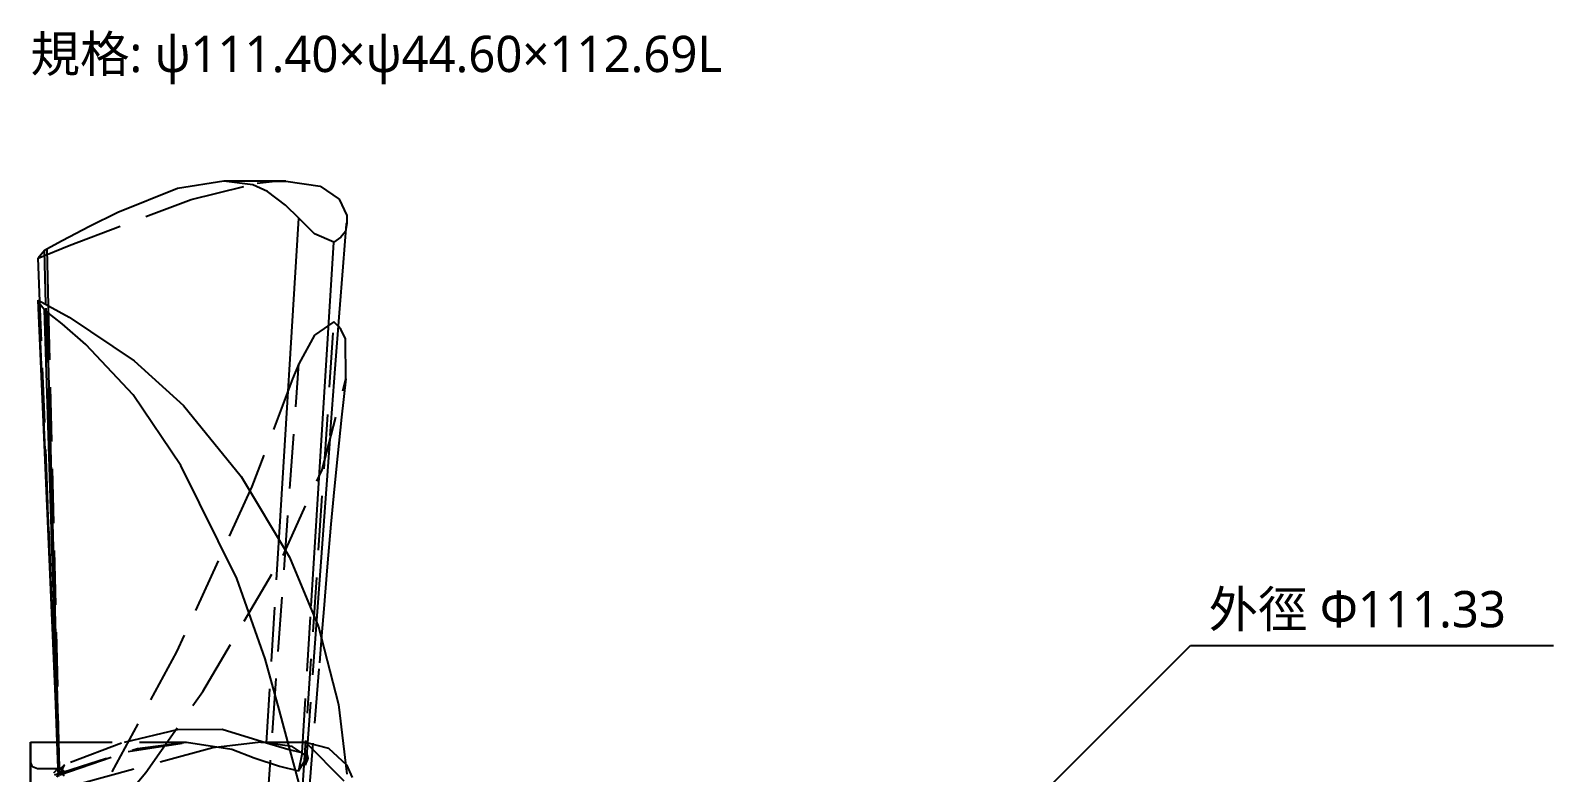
# Model space of a CAD drawing. Header units: metres. Extents: x -21 to 114, y 105 to 226.
# Drawn here: x 30 to 113.9, y 185.3 to 226.2 of the extents above; entities that cross this region are included whole.
import ezdxf

# ---------------------------------------------------------------- set-up
doc = ezdxf.new("R2010")
doc.units = ezdxf.units.M
doc.linetypes.add('DASHED', pattern=[4.5, 3, -1.5])
for name, color, linetype in [('DIM', 2, 'Continuous'), ('HIDDEN', 9, 'DASHED'), ('TEXT', 7, 'Continuous'), ('VISIBLE', 3, 'Continuous')]:
    doc.layers.add(name, color=color, linetype=linetype)
doc.styles.add('CHINESE', font='msjh.ttc')

msp = doc.modelspace()

# ---------------------------------------------------------------- linework, layer by layer
at = {"layer": 'DIM', "color": 2}
for p, q in [((83.273, 181.72), (93.88, 192.327)), ((93.88, 192.327), (113.88, 192.327))]:
    msp.add_line(p, q, dxfattribs=at)
at = {"layer": 'HIDDEN'}
for p, q in [((38.845, 216.899), (42.492, 217.793)), ((42.492, 217.793), (43.303, 217.881)), ((43.303, 217.881), (44.066, 217.911)), ((32.136, 214.368), (38.845, 216.899)), ((47.413, 215.534), (47.418, 215.59)), ((30.43, 213.669), (32.136, 214.368)), ((31.315, 191.125), (30.524, 211.292)), ((31.575, 185.416), (30.852, 211.121)), ((30.981, 211.054), (31.589, 185.48)), ((44.957, 184.1), (46.715, 210.154)), ((46.715, 210.154), (45.646, 209.427)), ((46.965, 209.9), (46.715, 210.154)), ((45.646, 209.427), (44.782, 207.833)), ((43, 183.021), (44.782, 207.833)), ((44.782, 207.833), (44.434, 207.022)), ((44.434, 207.022), (42.195, 201.077)), ((46.062, 202.005), (47.377, 207.014)), ((43.911, 197.287), (46.062, 202.005)), ((42.195, 201.077), (38.044, 191.97)), ((43, 186.952), (43.698, 198.271)), ((39.489, 189.797), (43.911, 197.287)), ((44.957, 186.415), (45.462, 194.492)), ((45.752, 193.696), (45.203, 186.145)), ((46.029, 192.861), (45.909, 191.377)), ((38.044, 191.97), (34.23, 184.911)), ((45.881, 191.037), (45.552, 186.94)), ((36.361, 185.329), (39.489, 189.797)), ((38.083, 187.687), (35.016, 186.951)), ((40.554, 187.695), (38.083, 187.687)), ((43, 186.952), (40.554, 187.695)), ((30, 186.413), (30, 186.991)), ((30, 184.707), (30, 186.413)), ((31.322, 185.195), (35.893, 186.657)), ((31.551, 185.114), (31.477, 186.991)), ((31.496, 186.991), (38.595, 186.991)), ((31.613, 185.192), (35.382, 186.494)), ((35.016, 186.951), (31.882, 185.756)), ((40.044, 186.689), (32.764, 184.707)), ((35.382, 186.494), (38.592, 186.991)), ((35.893, 186.657), (38.592, 186.991)), ((38.592, 186.991), (38.595, 186.991)), ((38.595, 186.991), (41.086, 186.618)), ((42.679, 186.991), (40.044, 186.689)), ((41.086, 186.618), (42.322, 186.136)), ((42.679, 186.991), (45.121, 186.991)), ((44.413, 186.758), (42.679, 186.991)), ((44.167, 186.598), (43, 186.952)), ((44.957, 186.415), (44.167, 186.598)), ((45.183, 186.241), (44.413, 186.758)), ((44.957, 186.415), (44.768, 185.423)), ((45.121, 186.991), (46.416, 186.662)), ((45.121, 186.991), (45.142, 186.991)), ((45.121, 186.429), (45.235, 186.24)), ((45.27, 186.237), (45.121, 186.429)), ((45.142, 186.991), (47.835, 184.277)), ((45.203, 186.145), (45.183, 186.241)), ((45.552, 186.94), (45.201, 182.52)), ((45.235, 186.24), (45.211, 185.948)), ((45.303, 186.115), (45.27, 186.237)), ((46.416, 186.662), (47.397, 185.755)), ((30, 185.923), (30, 185.925)), ((30, 185.925), (30, 185.923)), ((30.116, 185.649), (30, 185.925)), ((30, 185.917), (30, 185.923)), ((30, 185.923), (30, 185.917)), ((30, 185.907), (30, 185.917)), ((30, 185.917), (30, 185.907)), ((30, 185.892), (30, 185.907)), ((30, 185.907), (30, 185.892)), ((30, 185.874), (30, 185.892)), ((30, 185.892), (30, 185.874)), ((30, 185.851), (30, 185.874)), ((30, 185.874), (30, 185.851)), ((30, 185.825), (30, 185.851)), ((30, 185.851), (30, 185.825)), ((30, 185.794), (30, 185.825)), ((30, 185.825), (30, 185.794)), ((30, 185.759), (30, 185.794)), ((30, 185.794), (30, 185.759)), ((30, 185.72), (30, 185.759)), ((30, 185.759), (30, 185.72)), ((30, 185.677), (30, 185.72)), ((30, 185.72), (30, 185.677)), ((30, 185.63), (30, 185.677)), ((30, 185.677), (30, 185.63)), ((30, 185.579), (30, 185.63)), ((30, 185.63), (30, 185.579)), ((30, 185.524), (30, 185.579)), ((30, 185.579), (30, 185.524)), ((30, 185.524), (30, 185.503)), ((30, 185.503), (30, 185.524)), ((30, 185.503), (30, 185.471)), ((30, 185.471), (30, 185.503)), ((30, 185.471), (30, 185.431)), ((30, 185.431), (30, 185.471)), ((30, 185.431), (30, 185.382)), ((30, 185.382), (30, 185.431)), ((30, 185.382), (30, 185.326)), ((30, 185.326), (30, 185.382)), ((30.388, 185.537), (30.116, 185.649)), ((31.551, 185.537), (30.388, 185.537)), ((31.551, 185.537), (31.696, 185.509)), ((31.575, 185.416), (31.551, 185.114)), ((31.571, 185.326), (31.575, 185.416)), ((31.589, 185.48), (31.575, 185.416)), ((31.882, 185.756), (31.589, 185.48)), ((31.614, 185.192), (31.882, 185.756)), ((31.696, 185.509), (31.823, 185.426)), ((31.823, 185.426), (31.908, 185.301)), ((42.322, 186.136), (43.713, 185.677)), ((43.713, 185.677), (44.768, 185.423)), ((44.768, 185.423), (45.11, 185.967)), ((45.11, 185.967), (45.203, 186.145)), ((45.211, 185.948), (45.121, 185.736)), ((45.121, 185.736), (45.239, 185.944)), ((45.239, 185.944), (45.211, 185.948)), ((45.239, 185.944), (45.303, 186.115)), ((31.571, 185.326), (31.561, 185.268)), ((32.136, 180.335), (36.361, 185.329))]:
    msp.add_line(p, q, dxfattribs=at)
at = {"layer": 'VISIBLE'}
for p, q in [((38.097, 217.493), (34.807, 216.174)), ((40.657, 217.912), (38.097, 217.493)), ((44.066, 217.911), (40.657, 217.912)), ((42.247, 217.697), (40.657, 217.912)), ((43.063, 217.34), (42.247, 217.697)), ((44.05, 216.588), (43.063, 217.34)), ((44.066, 217.911), (45.956, 217.628)), ((45.956, 217.628), (47.006, 216.914)), ((44.782, 215.859), (44.05, 216.588)), ((47.006, 216.914), (47.419, 216.021)), ((34.807, 216.174), (33.256, 215.414)), ((43.698, 198.271), (44.782, 215.859)), ((45.646, 215.01), (44.782, 215.859)), ((47.419, 215.59), (47.351, 215.137)), ((47.419, 216.021), (47.419, 215.59)), ((33.256, 215.414), (31.739, 214.616)), ((46.715, 214.547), (45.646, 215.01)), ((47.096, 214.812), (46.715, 214.547)), ((47.351, 215.137), (47.096, 214.812)), ((47.222, 213.183), (47.413, 215.534)), ((30.769, 214.084), (30.43, 213.669)), ((30.907, 214.159), (30.769, 214.084)), ((30.852, 211.121), (30.769, 214.084)), ((31.739, 214.616), (30.907, 214.159)), ((30.907, 214.159), (30.981, 211.054)), ((45.462, 194.492), (46.715, 214.547)), ((30.524, 211.292), (30.43, 213.669)), ((47.024, 210.658), (47.222, 213.183)), ((30.43, 211.34), (32.136, 210.415)), ((31.551, 185.735), (30.43, 211.34)), ((30.438, 211.268), (30.43, 211.34)), ((30.441, 211.212), (30.438, 211.268)), ((30.709, 205.052), (30.438, 211.268)), ((30.44, 211.212), (30.758, 203.934)), ((30.769, 210.808), (30.441, 211.212)), ((30.907, 210.706), (30.769, 210.808)), ((31.575, 185.44), (30.769, 210.808)), ((31.739, 210.05), (30.907, 210.706)), ((30.907, 210.706), (31.589, 185.39)), ((46.786, 207.568), (47.024, 210.658)), ((33.046, 208.913), (31.739, 210.05)), ((32.136, 210.415), (35.71, 208.011)), ((47.096, 209.748), (46.965, 209.9)), ((47.351, 209.211), (47.096, 209.748)), ((35.654, 206.125), (33.046, 208.913)), ((47.377, 207.014), (47.351, 209.211)), ((35.71, 208.011), (38.423, 205.539)), ((46.508, 203.902), (46.786, 207.568)), ((47.377, 207.014), (47.136, 204.897)), ((38.284, 202.242), (35.654, 206.125)), ((38.423, 205.539), (41.606, 201.633)), ((30.938, 199.807), (30.709, 205.052)), ((47.136, 204.897), (46.832, 202.037)), ((30.758, 203.934), (30.969, 199.082)), ((46.492, 203.686), (46.119, 198.687)), ((41.357, 196.008), (38.284, 202.242)), ((41.606, 201.633), (44.269, 197.189)), ((46.832, 202.037), (46.684, 200.549)), ((46.684, 200.549), (46.546, 199.013)), ((31.083, 196.48), (30.938, 199.807)), ((30.969, 199.082), (31.103, 196.02)), ((46.546, 199.013), (46.344, 196.654)), ((46.119, 198.687), (45.752, 193.696)), ((44.269, 197.189), (45.872, 193.346)), ((31.24, 192.888), (31.083, 196.48)), ((46.344, 196.654), (46.152, 194.349)), ((31.103, 196.02), (31.203, 193.725)), ((42.921, 191.59), (41.357, 196.008)), ((46.152, 194.349), (46.029, 192.861)), ((31.203, 193.725), (31.257, 192.48)), ((45.872, 193.346), (46.973, 189.069)), ((31.257, 192.481), (31.24, 192.888)), ((31.257, 192.48), (31.257, 192.481)), ((43.698, 188.8), (42.921, 191.59)), ((31.477, 186.991), (31.315, 191.125)), ((44.3, 186.532), (43.698, 188.8)), ((46.973, 189.069), (47.422, 185.244)), ((30, 186.991), (30, 186.413)), ((30, 186.991), (31.496, 186.991)), ((30, 186.413), (30, 184.707)), ((44.782, 184.775), (44.3, 186.532)), ((31.528, 185.559), (31.275, 185.286)), ((31.475, 185.072), (31.575, 185.44)), ((31.551, 185.735), (31.528, 185.559)), ((31.575, 185.44), (31.551, 185.735)), ((31.589, 185.39), (31.575, 185.44)), ((31.882, 185.148), (31.589, 185.39)), ((47.397, 185.755), (47.723, 185.048))]:
    msp.add_line(p, q, dxfattribs=at)

# ---------------------------------------------------------------- texts
at = {"layer": 'DIM', "color": 2, "style": 'CHINESE'}
msp.add_text('外徑 Φ111.33', height=2, dxfattribs=at).set_placement((94.88, 193.327))
at = {"layer": 'TEXT', "style": 'CHINESE'}
msp.add_text('規格: ψ111.40×ψ44.60×112.69L', height=2, dxfattribs=at).set_placement((30, 223.912))

doc.saveas('drawing.dxf')
